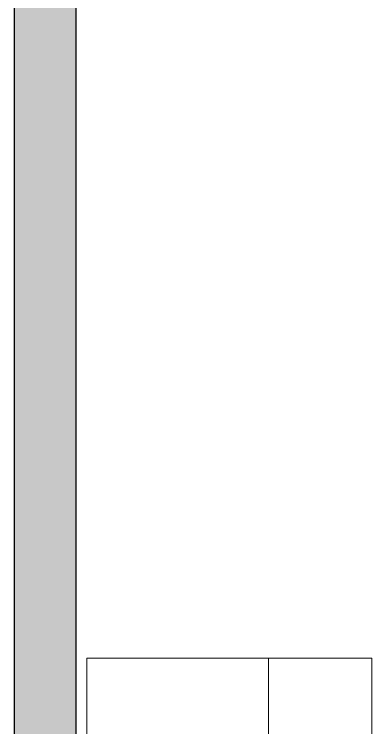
# Model space of a CAD drawing. Header units: millimetres. Extents: x 155927 to 317870, y -36033 to 97293.
# Drawn here: x 170175 to 170765, y 10074 to 11252 of the extents above; entities that cross this region are included whole.
import ezdxf

# ---------------------------------------------------------------- set-up
doc = ezdxf.new("R2010")
doc.units = ezdxf.units.MM
doc.header["$MEASUREMENT"] = 0
for name, color, linetype, lineweight in [('A-WALL-PATT', 7, 'CONTINUOUS', 9), ('I-FURN', 8, 'CONTINUOUS', 9), ('I-WALL', 7, 'CONTINUOUS', 9)]:
    doc.layers.add(name, color=color, linetype=linetype, lineweight=lineweight)

msp = doc.modelspace()

# ---------------------------------------------------------------- hatches: boundary and pattern name
at = {"layer": 'A-WALL-PATT'}
msp.add_hatch(color=256, dxfattribs=at).paths.add_polyline_path([(170174.8, 9369.6), (170276.8, 9369.6), (170276.8, 13505.6), (170174.8, 13505.6), (170174.8, 9818)], flags=0)

# ---------------------------------------------------------------- linework, layer by layer
at = {"layer": 'I-FURN'}
for p, q in [((170294.5, 10189.2), (170294.5, 9389.2)), ((170594.5, 10189.2), (170294.5, 10189.2)), ((170594.5, 9389.2), (170594.5, 10189.2)), ((170764.5, 10189.2), (170594.5, 10189.2)), ((170764.5, 9389.2), (170764.5, 10189.2))]:
    msp.add_line(p, q, dxfattribs=at)
at = {"layer": 'I-WALL', "lineweight": 30}
for p, q in [((170174.8, 13505.6), (170174.8, 9369.6)), ((170276.8, 9369.6), (170276.8, 13505.6))]:
    msp.add_line(p, q, dxfattribs=at)

doc.saveas('drawing.dxf')
